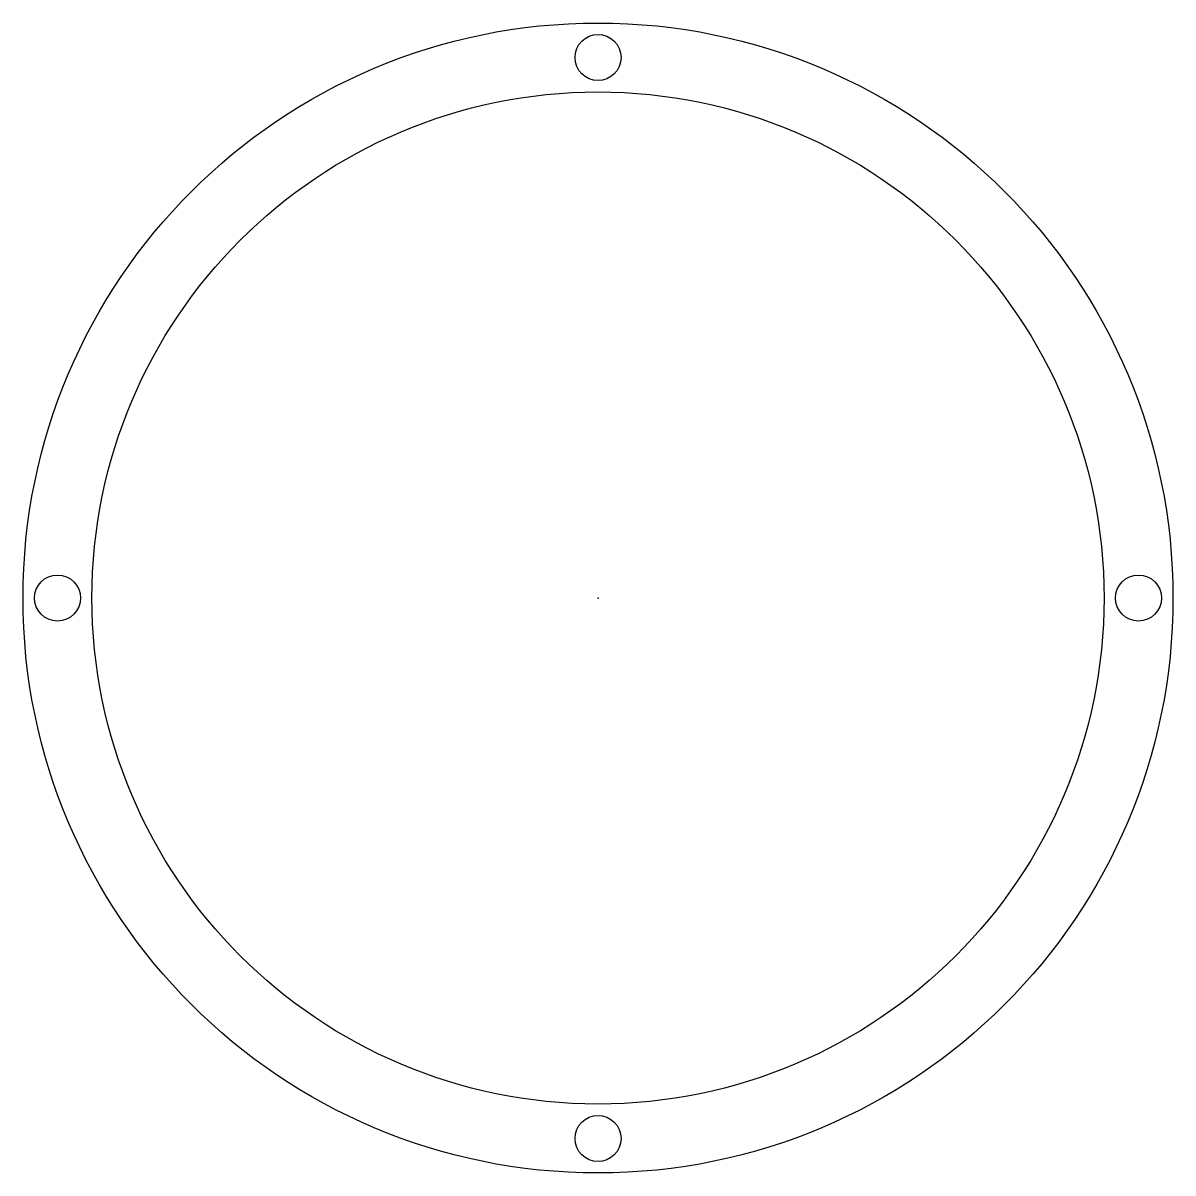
# Model space of a CAD drawing. Header units: centimetres. Extents: x -5 to 5, y -5 to 5.
import ezdxf

# ---------------------------------------------------------------- set-up
doc = ezdxf.new("R2010")
doc.units = ezdxf.units.CM
doc.header["$MEASUREMENT"] = 0
doc.layers.add('housingSpacer_1 v1_Sketch1', color=7, linetype='Continuous')

msp = doc.modelspace()

# ---------------------------------------------------------------- linework, layer by layer
at = {"layer": 'housingSpacer_1 v1_Sketch1'}
for centre, radius in [((0, 0), 5), ((0, 4.7), 0.2), ((0, 0), 4.4), ((-4.7, 0), 0.2), ((4.7, 0), 0.2), ((0, -4.7), 0.2)]:
    msp.add_circle(centre, radius, dxfattribs=at)
msp.add_point((0, 0), dxfattribs=at)

doc.saveas('drawing.dxf')
